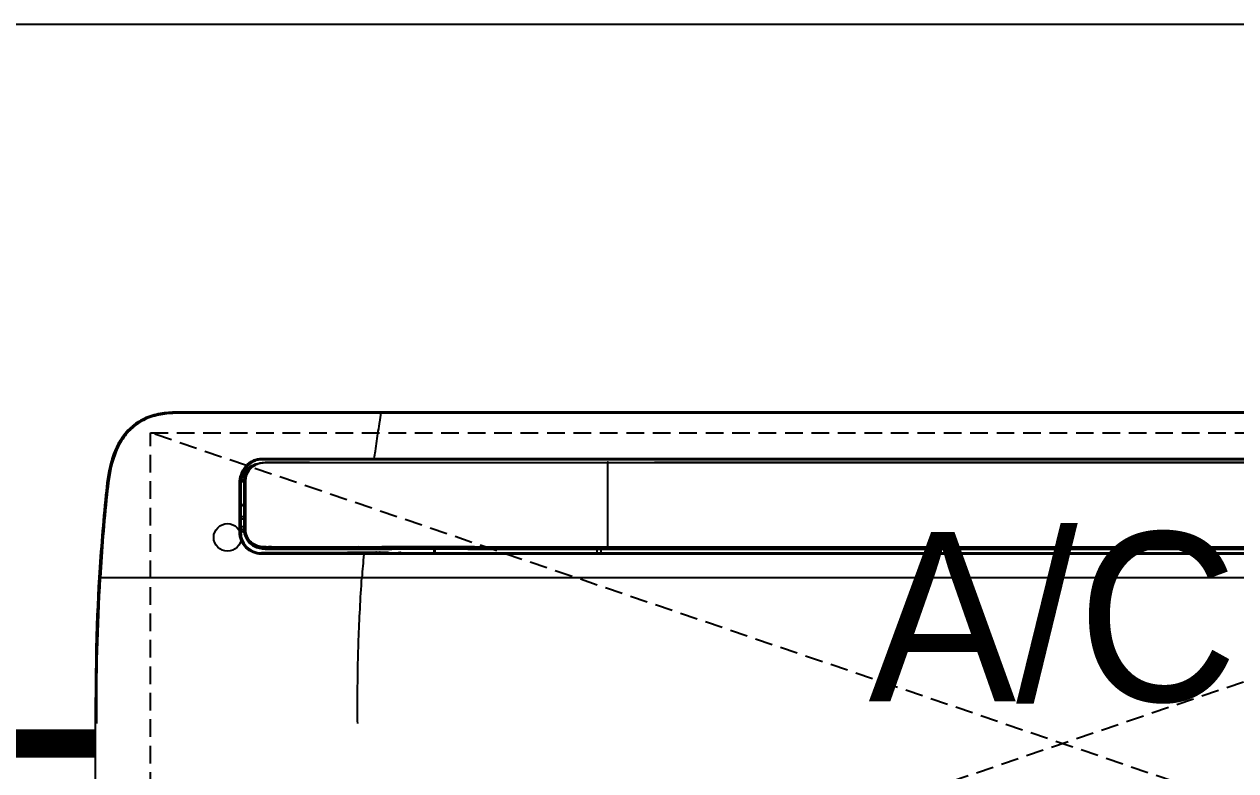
# Model space of a CAD drawing. Header units: inches. Extents: x -55157 to -7160, y -122257 to -52101.
# Drawn here: x -23086 to -22227, y -99741 to -99211 of the extents above; entities that cross this region are included whole.
import ezdxf

# ---------------------------------------------------------------- set-up
doc = ezdxf.new("R2010")
doc.units = ezdxf.units.IN
doc.header["$LTSCALE"] = 50
doc.header["$MEASUREMENT"] = 0
doc.linetypes.add('HID', pattern=[2.5, 1.5, -1])
doc.linetypes.add('HIDDEN', pattern=[0.375, 0.25, -0.125])
doc.layers.add('06-LIGHT', color=4, linetype='Continuous')
doc.layers.add('3.기호.계단선', color=30, linetype='Continuous')
doc.styles.add('코레일둥고', font='Korail_Round_Gothic_Medium.ttf')

# ---------------------------------------------------------------- blocks, each defined once
blk = doc.blocks.new('acrjtlf')
at = {"color": 8}
for p, q in [((1570035.08, 1746017.37), (1570035.08, 1746017.55)), ((1570044.29, 1746017.55), (1570044.29, 1746017.37)), ((1570174.37, 1746017.36), (1570174.37, 1746017.55)), ((1571139.61, 1746017.55), (1570174.37, 1746017.55)), ((1570174.37, 1746016.88), (1570174.37, 1746017.36)), ((1570174.37, 1746017.36), (1571139.61, 1746017.36)), ((1571139.61, 1746016.88), (1570174.37, 1746016.88)), ((1570078.68, 1745976.65), (1570078.68, 1745976.65)), ((1570080, 1745976.22), (1570080, 1745976.22)), ((1570081.22, 1745977.88), (1570080.07, 1745977.88)), ((1570080.31, 1745978.08), (1570081.46, 1745978.08)), ((1570081.46, 1745978.08), (1570080.31, 1745978.08)), ((1570080.33, 1745976.51), (1570080.33, 1745976.51)), ((1570077.61, 1745971.16), (1570075.45, 1745971.16)), ((1570075.79, 1745972.13), (1570077.88, 1745972.13)), ((1570076, 1745972.62), (1570078.01, 1745972.62)), ((1570076.58, 1745969.51), (1570077.23, 1745969.51)), ((1570076.58, 1745969.02), (1570076.58, 1745969.51)), ((1570077.19, 1745969.02), (1570076.58, 1745969.02)), ((1570076.92, 1745969.51), (1570076.92, 1745969.63)), ((1570075.26, 1745953.24), (1570074.97, 1745953.24)), ((1570076.58, 1745951.49), (1570076.58, 1745951)), ((1570076.58, 1745951.49), (1570077.19, 1745951.49)), ((1570077.19, 1745943.34), (1570074.74, 1745943.34)), ((1570074.74, 1745941.82), (1570077.19, 1745941.82)), ((1570077.19, 1745941.5), (1570074.74, 1745941.5)), ((1570074.74, 1745936.46), (1570077.19, 1745936.46)), ((1570077.19, 1745936.15), (1570074.74, 1745936.15)), ((1570074.74, 1745934.62), (1570077.19, 1745934.62)), ((1570074.77, 1745932.43), (1570074.77, 1745927.53)), ((1570151.59, 1745917.81), (1570151.59, 1745918.3)), ((1570151.59, 1745918.3), (1570170.49, 1745918.3)), ((1570161.85, 1745917.69), (1571152.13, 1745917.69)), ((1571152.11, 1745916.73), (1570161.85, 1745916.73)), ((1570170.49, 1745917.81), (1570162.24, 1745917.81)), ((1570170.49, 1745917.81), (1570170.49, 1745918.3)), ((1570170.49, 1745918.3), (1570173.42, 1745918.3)), ((1570170.98, 1745917.81), (1570170.49, 1745917.81)), ((1570170.49, 1745917.69), (1570170.49, 1745917.81)), ((1570170.98, 1745917.81), (1570170.98, 1745917.69)), ((1570172.94, 1745917.81), (1570170.98, 1745917.81)), ((1570173.42, 1745917.81), (1570172.94, 1745917.81)), ((1570172.94, 1745917.69), (1570172.94, 1745917.81)), ((1570173.42, 1745918.3), (1570178.52, 1745918.3)), ((1570173.42, 1745918.3), (1570173.42, 1745917.81)), ((1570173.42, 1745917.81), (1570173.42, 1745917.69)), ((1570178.52, 1745917.81), (1570173.42, 1745917.81)), ((1570178.52, 1745918.3), (1570178.52, 1745917.81)), ((1570179.28, 1745918.14), (1570179.09, 1745917.69)), ((1570179.89, 1745917.73), (1570186.48, 1745917.73)), ((1570186.94, 1745918.05), (1570187.92, 1745918.05)), ((1570188.38, 1745917.73), (1570211.86, 1745917.73)), ((1570211.86, 1745917.73), (1570211.86, 1745920.53)), ((1570211.86, 1745917.73), (1570211.86, 1745917.69)), ((1570212.35, 1745917.73), (1570211.86, 1745917.73)), ((1570212.35, 1745920.53), (1570212.35, 1745917.73)), ((1570212.35, 1745917.69), (1570212.35, 1745917.73)), ((1570330.05, 1745920.61), (1570327.11, 1745920.61)), ((1570327.11, 1745920.61), (1570327.11, 1745917.69)), ((1570330.05, 1745920.61), (1570330.05, 1745917.69)), ((1571153.41, 1745900.07), (1570160.57, 1745900.07))]:
    blk.add_line(p, q, dxfattribs=at)
at = {"color": 1, "linetype": 'HIDDEN'}
for p, q in [((1570010.6, 1745562.22), (1571303.38, 1746002.87)), ((1571303.38, 1745562.22), (1570010.6, 1746002.87))]:
    blk.add_line(p, q, dxfattribs=at)
at = {"color": 0}
blk.add_line((1569978.93, 1745958.82), (1569979.1, 1745958.8), dxfattribs=at)
at = {"color": 1, "linetype": 'HIDDEN'}
blk.add_lwpolyline([(1571303.38, 1746002.87), (1571303.38, 1745562.22), (1570010.6, 1745562.22), (1570010.6, 1746002.87)], close=True, dxfattribs=at)
at = {"color": 1, "ltscale": 5}
blk.add_circle((1570065.29, 1745928.65), 9.79, dxfattribs=at)
at = {"color": 8, "extrusion": (-4.36965e-22, -1.78405e-06, 1)}
for centre, radius, start, end in [((1570079.84, 1745986.3, -3.11), 11.55, 258.0221, 265.74887), ((1570079.84, 1745986.3, -3.11), 11.26, 258.82839, 270), ((1570080.33, 1745986.3, -3.11), 9.79, 260.9749, 268.06345)]:
    blk.add_arc(centre, radius, start, end, dxfattribs=at)
at = {"color": 8, "extrusion": (4.36965e-22, 1.78405e-06, -1)}
for centre, radius, start, end in [((-1570079.84, 1745986.3, 3.11), 11.55, 274.22642, 281.89692), ((-1570080.33, 1745986.3, 3.11), 10.09, 271.90873, 279.94744), ((-1570080.33, 1745986.3, 3.11), 9.79, 270, 278.89147)]:
    blk.add_arc(centre, radius, start, end, dxfattribs=at)
at = {"color": 8, "extrusion": (0, 0, -1)}
for centre, radius, start, end in [((-1570077.41, 1745967.53), 2.45, 0, 90), ((-1570077.41, 1745953.24), 2.45, 270, 0), ((-1570151.59, 1745916.34), 1.96, 44.09018, 90), ((-1570178.52, 1745916.34), 1.96, 90, 112.98713)]:
    blk.add_arc(centre, radius, start, end, dxfattribs=at)
at = {"color": 8}
for centre, radius, start, end in [((1570076.58, 1745967.55), 1.47, 90, 180), ((1570077.41, 1745967.53), 2.15, 90, 180), ((1570151.59, 1745916.34), 1.47, 90, 112.33829), ((1570170.49, 1745917.81), 0.49, 0, 90), ((1570173.42, 1745917.81), 0.49, 90, 180), ((1570178.52, 1745916.34), 1.47, 67.01287, 90), ((1570186.94, 1745917.56), 0.49, 90, 164.42435), ((1570187.92, 1745917.56), 0.49, 15.57565, 90)]:
    blk.add_arc(centre, radius, start, end, dxfattribs=at)
for centre, major_axis, ratio, start_param, end_param in [((1570035.08, 1746016.39), (0, -0.979), 0.001929, 3.193953, 4.306784), ((1570044.29, 1746016.39), (0, -0.979), 0.001772, 3.193953, 4.288885), ((1570080.34, 1745986.3), (0.53, 10.07), 0.999999, 3.160229, 3.194513), ((1570080.33, 1745976.22), (0, -0.294), 0.033315, 1.570795, 3.141593), ((1570078.17, 1745968.61), (0.979, 0), 0.196079, 1.608953, 3.141593), ((1570073.76, 1745932.38), (-0.979, 0), 0.07156, 3.153473, 4.767184), ((1570077.71, 1745939.22), (0, -6.92), 0.707107, 5.639684, 6.283185), ((1570078.17, 1745933.36), (-0.979, 0), 0.074744, 4.759147, 6.283185), ((1570089.43, 1745916.71), (0, 0.979), 0.039733, 0.029781, 1.540115), ((1570179.44, 1745917.48), (0.307, 0.382), 0.614856, 5.699141, 6.283185), ((1570186.94, 1745917.56), (0, 0.49), 0.4, 0, 1.298954), ((1570187.92, 1745917.56), (0, 0.49), 0.4, 4.984232, 6.283185)]:
    blk.add_ellipse(centre, major_axis=major_axis, ratio=ratio, start_param=start_param, end_param=end_param, dxfattribs=at)
at = {"color": 0}
blk.add_ellipse((1569980.07, 1745958.7), major_axis=(0.974, -0.099), ratio=0.077303, start_param=1.70807, end_param=3.089075, dxfattribs=at)
at = {"color": 8}
for points, knots in [([(1570035.08, 1746017.55), (1570031.17, 1746017.55), (1570027.25, 1746017.54), (1570019.46, 1746016.89), (1570015.55, 1746016.25), (1570008.11, 1746013.98), (1570004.52, 1746012.32), (1569998.07, 1746008.04), (1569995.23, 1746005.45), (1569987.77, 1745996.41), (1569984.61, 1745989.12), (1569980.6, 1745974.23), (1569979.72, 1745966.57), (1569978.93, 1745958.82)], [0, 0, 0, 0, 0.125, 0.125, 0.25, 0.25, 0.375, 0.375, 0.5, 0.5, 0.75, 0.75, 1, 1, 1, 1]), ([(1569979.1, 1745958.8), (1569979.88, 1745966.5), (1569980.77, 1745974.22), (1569983.8, 1745985.44), (1569985.09, 1745989.13), (1569988.4, 1745996.07), (1569990.45, 1745999.4), (1569995.39, 1746005.36), (1569998.24, 1746007.96), (1570004.75, 1746012.25), (1570008.26, 1746013.85), (1570015.73, 1746016.1), (1570019.59, 1746016.73), (1570027.3, 1746017.36), (1570031.19, 1746017.37), (1570035.08, 1746017.37)], [0, 0, 0, 0, 0.25, 0.25, 0.375, 0.375, 0.5, 0.5, 0.625, 0.625, 0.75, 0.75, 0.875, 0.875, 1, 1, 1, 1]), ([(1570035.08, 1746016.78), (1570031.24, 1746016.77), (1570027.4, 1746016.75), (1570019.79, 1746016.11), (1570015.98, 1746015.48), (1570008.62, 1746013.23), (1570005.16, 1746011.64), (1569998.75, 1746007.37), (1569995.95, 1746004.79), (1569991.11, 1745998.88), (1569989.1, 1745995.59), (1569985.86, 1745988.73), (1569984.59, 1745985.08), (1569981.61, 1745974), (1569980.73, 1745966.41), (1569979.94, 1745958.79)], [0, 0, 0, 0, 0.125, 0.125, 0.25, 0.25, 0.375, 0.375, 0.5, 0.5, 0.625, 0.625, 0.75, 0.75, 1, 1, 1, 1]), ([(1570044.29, 1746017.55), (1570042.96, 1746017.55), (1570041.63, 1746017.55), (1570039.44, 1746017.55), (1570038.57, 1746017.55), (1570036.82, 1746017.55), (1570035.95, 1746017.55), (1570035.08, 1746017.55)], [0, 0, 0, 0, 0.432551, 0.432551, 0.716276, 0.716276, 1, 1, 1, 1]), ([(1570035.08, 1746017.37), (1570036.41, 1746017.37), (1570037.74, 1746017.37), (1570039.94, 1746017.37), (1570040.81, 1746017.37), (1570042.55, 1746017.37), (1570043.42, 1746017.37), (1570044.29, 1746017.37)], [0, 0, 0, 0, 0.432551, 0.432551, 0.716275, 0.716275, 1, 1, 1, 1]), ([(1570044.29, 1746016.79), (1570043.63, 1746016.79), (1570042.98, 1746016.79), (1570039.91, 1746016.79), (1570037.5, 1746016.78), (1570035.08, 1746016.78)], [0, 0, 0, 0, 0.212761, 0.212761, 1, 1, 1, 1]), ([(1570174.29, 1746017.54), (1570170.33, 1746017.54), (1570166.36, 1746017.54), (1570148.67, 1746017.54), (1570134.95, 1746017.55), (1570117.26, 1746017.55), (1570113.29, 1746017.55), (1570093.47, 1746017.55), (1570077.62, 1746017.55), (1570055.94, 1746017.55), (1570050.11, 1746017.55), (1570044.29, 1746017.55)], [0, 0, 0, 0, 0.091469, 0.091469, 0.40823, 0.40823, 0.499699, 0.499699, 0.865576, 0.865576, 1, 1, 1, 1]), ([(1570044.29, 1746017.37), (1570048.25, 1746017.37), (1570052.22, 1746017.37), (1570072.03, 1746017.37), (1570087.89, 1746017.36), (1570111.67, 1746017.36), (1570119.6, 1746017.36), (1570143.1, 1746017.36), (1570158.68, 1746017.36), (1570174.26, 1746017.36)], [0, 0, 0, 0, 0.091494, 0.091494, 0.457471, 0.457471, 0.640459, 0.640459, 1, 1, 1, 1]), ([(1570174.26, 1746016.88), (1570158.68, 1746016.88), (1570143.1, 1746016.88), (1570119.6, 1746016.87), (1570111.67, 1746016.87), (1570087.89, 1746016.85), (1570072.03, 1746016.83), (1570052.21, 1746016.8), (1570048.25, 1746016.8), (1570044.29, 1746016.79)], [0, 0, 0, 0, 0.35954, 0.35954, 0.542528, 0.542528, 0.908505, 0.908505, 1, 1, 1, 1]), ([(1570169.37, 1745984.64), (1570169.61, 1745986.39), (1570170.53, 1745992.94), (1570171.84, 1746001.74), (1570173.11, 1746009.79), (1570173.74, 1746013.72), (1570174.06, 1746015.72), (1570174.21, 1746016.57), (1570174.26, 1746016.88)], [0, 0, 0, 0, 0.156829, 0.590095, 0.806728, 0.915045, 0.969203, 1, 1, 1, 1]), ([(1570073.71, 1745966.84), (1570073.72, 1745969.08), (1570074.1, 1745971.27), (1570075.6, 1745975.48), (1570076.72, 1745977.46), (1570079.59, 1745980.86), (1570081.38, 1745982.31), (1570084.43, 1745983.75), (1570085.52, 1745984.11), (1570087.69, 1745984.57), (1570088.79, 1745984.65), (1570098.72, 1745984.67), (1570107.55, 1745984.65), (1570134.04, 1745984.65), (1570151.7, 1745984.65), (1570169.37, 1745984.64)], [0, 0, 0, 0, 0.0625, 0.0625, 0.125, 0.125, 0.1875, 0.1875, 0.21875, 0.21875, 0.25, 0.25, 0.5, 0.5, 1, 1, 1, 1]), ([(1570169.37, 1745983.77), (1570151.96, 1745983.78), (1570134.54, 1745983.78), (1570108.43, 1745983.78), (1570099.73, 1745983.77), (1570089.93, 1745983.79), (1570088.84, 1745983.83), (1570086.69, 1745983.55), (1570085.61, 1745983.26), (1570082.49, 1745981.97), (1570080.7, 1745980.57), (1570077.81, 1745977.19), (1570076.68, 1745975.22), (1570075.53, 1745972.11), (1570075.24, 1745971.03), (1570074.84, 1745968.86), (1570074.74, 1745967.72), (1570074.74, 1745966.65)], [0, 0, 0, 0, 0.5, 0.5, 0.75, 0.75, 0.78125, 0.78125, 0.8125, 0.8125, 0.875, 0.875, 0.9375, 0.9375, 0.96875, 0.96875, 1, 1, 1, 1]), ([(1570169.36, 1745984.64), (1570177.82, 1745984.64), (1570186.27, 1745984.64), (1570200.8, 1745984.64), (1570206.86, 1745984.64), (1570219, 1745984.64), (1570225.07, 1745984.64), (1570243.27, 1745984.64), (1570255.41, 1745984.64), (1570273.61, 1745984.64), (1570279.68, 1745984.64), (1570291.82, 1745984.64), (1570297.89, 1745984.64), (1570316.09, 1745984.64), (1570328.23, 1745984.64), (1570346.43, 1745984.64), (1570352.5, 1745984.64), (1570364.64, 1745984.64), (1570370.71, 1745984.64), (1570382.84, 1745984.64), (1570388.91, 1745984.64), (1570407.12, 1745984.64), (1570419.25, 1745984.64), (1570526.19, 1745984.64), (1570786.86, 1745984.64), (1570798.99, 1745984.64), (1570805.06, 1745984.64), (1570823.27, 1745984.64), (1570923.13, 1745984.64), (1570941.33, 1745984.64), (1570947.4, 1745984.64), (1570959.54, 1745984.64), (1570965.6, 1745984.64), (1570983.81, 1745984.64), (1570995.95, 1745984.64), (1571014.15, 1745984.64), (1571020.22, 1745984.64), (1571032.35, 1745984.64), (1571038.42, 1745984.64), (1571050.56, 1745984.64), (1571056.63, 1745984.64), (1571074.83, 1745984.64), (1571086.97, 1745984.64), (1571105.17, 1745984.64), (1571111.24, 1745984.64), (1571123.38, 1745984.64), (1571129.45, 1745984.64), (1571138.55, 1745984.64), (1571141.58, 1745984.64), (1571144.62, 1745984.64)], [0, 0, 0, 0, 0.046607, 0.046607, 0.08006, 0.08006, 0.113512, 0.113512, 0.180417, 0.180417, 0.213869, 0.213869, 0.247322, 0.247322, 0.314226, 0.314226, 0.347679, 0.347679, 0.381131, 0.381131, 0.414583, 0.414583, 0.481488, 0.481488, 0.514941, 0.514941, 0.548393, 0.548393, 0.615298, 0.615298, 0.64875, 0.64875, 0.682202, 0.682202, 0.749107, 0.749107, 0.78256, 0.78256, 0.816012, 0.816012, 0.849464, 0.849464, 0.916369, 0.916369, 0.949821, 0.949821, 0.983274, 0.983274, 1, 1, 1, 1]), ([(1571144.62, 1745983.77), (1571141.58, 1745983.77), (1571138.55, 1745983.77), (1571129.45, 1745983.78), (1571123.38, 1745983.78), (1571111.24, 1745983.78), (1571105.17, 1745983.77), (1571086.97, 1745983.77), (1571074.83, 1745983.77), (1571056.63, 1745983.78), (1571050.56, 1745983.78), (1571038.42, 1745983.78), (1571032.35, 1745983.78), (1571020.22, 1745983.78), (1571014.15, 1745983.78), (1570995.95, 1745983.78), (1570983.81, 1745983.78), (1570965.6, 1745983.78), (1570959.54, 1745983.78), (1570947.4, 1745983.78), (1570941.33, 1745983.78), (1570923.13, 1745983.78), (1570823.27, 1745983.78), (1570805.06, 1745983.78), (1570798.99, 1745983.78), (1570786.86, 1745983.78), (1570526.19, 1745983.78), (1570419.25, 1745983.78), (1570407.12, 1745983.78), (1570388.91, 1745983.78), (1570382.84, 1745983.78), (1570370.71, 1745983.78), (1570364.64, 1745983.78), (1570352.5, 1745983.78), (1570346.43, 1745983.78), (1570328.23, 1745983.78), (1570316.09, 1745983.78), (1570297.89, 1745983.78), (1570291.82, 1745983.78), (1570279.68, 1745983.78), (1570273.61, 1745983.78), (1570255.41, 1745983.78), (1570243.27, 1745983.78), (1570225.07, 1745983.77), (1570219, 1745983.77), (1570206.86, 1745983.78), (1570200.8, 1745983.78), (1570186.28, 1745983.78), (1570177.82, 1745983.77), (1570169.37, 1745983.77)], [0, 0, 0, 0, 0.016728, 0.016728, 0.05018, 0.05018, 0.083633, 0.083633, 0.150538, 0.150538, 0.183991, 0.183991, 0.217444, 0.217444, 0.250897, 0.250897, 0.317803, 0.317803, 0.351255, 0.351255, 0.384708, 0.384708, 0.451614, 0.451614, 0.485067, 0.485067, 0.51852, 0.51852, 0.585425, 0.585425, 0.618878, 0.618878, 0.652331, 0.652331, 0.685784, 0.685784, 0.752689, 0.752689, 0.786142, 0.786142, 0.819595, 0.819595, 0.886501, 0.886501, 0.919954, 0.919954, 0.953407, 0.953407, 1, 1, 1, 1]), ([(1570334.95, 1745981.91), (1570334.95, 1745981.99), (1570334.95, 1745982.07), (1570334.95, 1745982.19), (1570334.95, 1745982.23), (1570334.95, 1745982.28), (1570334.95, 1745982.28), (1570334.95, 1745982.26), (1570334.95, 1745982.22), (1570334.95, 1745982.13), (1570334.95, 1745982.06), (1570334.95, 1745981.91), (1570334.95, 1745981.81), (1570334.95, 1745981.66), (1570334.95, 1745981.6), (1570334.95, 1745981.54)], [0, 0, 0, 0, 0.152614, 0.152614, 0.305228, 0.305228, 0.457842, 0.457842, 0.610455, 0.610455, 0.763069, 0.763069, 0.915683, 0.915683, 1, 1, 1, 1]), ([(1570334.95, 1745981.91), (1570414.72, 1745981.91), (1570925.54, 1745981.92), (1571045.19, 1745981.91), (1571085.07, 1745981.93), (1571144.9, 1745981.91), (1571164.84, 1745981.92), (1571194.75, 1745981.92), (1571204.71, 1745981.93), (1571217.17, 1745981.93), (1571219.67, 1745981.99), (1571224.64, 1745981.82), (1571227.13, 1745981.31), (1571231.53, 1745979.16), (1571233.46, 1745977.55), (1571236.11, 1745973.48), (1571236.79, 1745971.06), (1571236.79, 1745968.61)], [0, 0, 0, 0, 0.5, 0.5, 0.75, 0.75, 0.875, 0.875, 0.9375, 0.9375, 0.953125, 0.953125, 0.96875, 0.96875, 0.984375, 0.984375, 1, 1, 1, 1]), ([(1570074.74, 1745966.65), (1570074.74, 1745968.58), (1570075.52, 1745972.41), (1570078.78, 1745977.33), (1570082.92, 1745980.06), (1570086.11, 1745981.02), (1570087.45, 1745981.21), (1570087.83, 1745981.25)], [0, 0, 0, 0, 0.270614, 0.541229, 0.811843, 0.94715, 1, 1, 1, 1]), ([(1570077.19, 1745968.61), (1570077.19, 1745971.35), (1570078.06, 1745974.03), (1570081.26, 1745978.32), (1570083.59, 1745979.94), (1570087.47, 1745981.35), (1570088.81, 1745981.65), (1570091.57, 1745981.94), (1570092.95, 1745981.92), (1570097.1, 1745981.92), (1570099.86, 1745981.92), (1570113.69, 1745981.92), (1570124.75, 1745981.91), (1570157.94, 1745981.9), (1570180.07, 1745981.91), (1570246.44, 1745981.91), (1570290.7, 1745981.91), (1570334.95, 1745981.91)], [0, 0, 0, 0, 0.03125, 0.03125, 0.0625, 0.0625, 0.078125, 0.078125, 0.09375, 0.09375, 0.125, 0.125, 0.25, 0.25, 0.5, 0.5, 1, 1, 1, 1]), ([(1570334.95, 1745981.54), (1570290.92, 1745981.54), (1570246.9, 1745981.54), (1570180.86, 1745981.55), (1570158.85, 1745981.55), (1570125.83, 1745981.55), (1570114.82, 1745981.55), (1570101.06, 1745981.55), (1570098.31, 1745981.55), (1570094.19, 1745981.55), (1570092.81, 1745981.58), (1570090.06, 1745981.45), (1570088.69, 1745981.23), (1570084.79, 1745980.01), (1570082.39, 1745978.43), (1570079.07, 1745974.19), (1570078.13, 1745971.52), (1570078.13, 1745968.8)], [0, 0, 0, 0, 0.5, 0.5, 0.75, 0.75, 0.875, 0.875, 0.90625, 0.90625, 0.921875, 0.921875, 0.9375, 0.9375, 0.96875, 0.96875, 1, 1, 1, 1]), ([(1571235.85, 1745968.82), (1571235.85, 1745971.26), (1571235.1, 1745973.68), (1571232.35, 1745977.69), (1571230.36, 1745979.28), (1571226.99, 1745980.76), (1571225.78, 1745981.12), (1571223.35, 1745981.52), (1571222.11, 1745981.56), (1571218.38, 1745981.57), (1571215.9, 1745981.56), (1571203.47, 1745981.56), (1571193.54, 1745981.55), (1571163.71, 1745981.54), (1571143.83, 1745981.53), (1571084.17, 1745981.55), (1571044.4, 1745981.54), (1570925.09, 1745981.54), (1570414.49, 1745981.54), (1570334.95, 1745981.54)], [0, 0, 0, 0, 0.015625, 0.015625, 0.03125, 0.03125, 0.039062, 0.039062, 0.046875, 0.046875, 0.0625, 0.0625, 0.125, 0.125, 0.25, 0.25, 0.5, 0.5, 1, 1, 1, 1]), ([(1570089.39, 1745916.74), (1570085.24, 1745916.74), (1570081.18, 1745918.46), (1570076.85, 1745922.81), (1570075.68, 1745924.55), (1570074.12, 1745928.35), (1570073.71, 1745930.38), (1570073.71, 1745932.45)], [0, 0, 0, 0, 0.5, 0.5, 0.75, 0.75, 1, 1, 1, 1]), ([(1570074.74, 1745932.38), (1570074.74, 1745928.76), (1570076.14, 1745925.14), (1570081.34, 1745919.47), (1570085.36, 1745917.67), (1570089.43, 1745917.69)], [0, 0, 0, 0, 0.472272, 0.472272, 1, 1, 1, 1]), ([(1570334.95, 1745921.38), (1570312.91, 1745921.38), (1570290.88, 1745921.38), (1570257.83, 1745921.38), (1570246.81, 1745921.35), (1570224.77, 1745921.53), (1570213.76, 1745921.6), (1570191.72, 1745921.58), (1570180.71, 1745921.38), (1570158.67, 1745921.39), (1570147.66, 1745921.38), (1570125.62, 1745921.39), (1570114.61, 1745921.39), (1570100.84, 1745921.39), (1570098.09, 1745921.39), (1570093.96, 1745921.4), (1570092.58, 1745921.35), (1570089.84, 1745921.45), (1570088.47, 1745921.64), (1570084.52, 1745922.64), (1570082, 1745923.94), (1570078.25, 1745927.92), (1570077.19, 1745930.61), (1570077.19, 1745933.36)], [0, 0, 0, 0, 0.25, 0.25, 0.375, 0.375, 0.5, 0.5, 0.625, 0.625, 0.75, 0.75, 0.875, 0.875, 0.90625, 0.90625, 0.921875, 0.921875, 0.9375, 0.9375, 0.96875, 0.96875, 1, 1, 1, 1]), ([(1570077.19, 1745933.36), (1570077.19, 1745931.97), (1570077.42, 1745930.57), (1570078.35, 1745927.96), (1570079.02, 1745926.77), (1570081.69, 1745923.54), (1570084.13, 1745922.06), (1570088.11, 1745920.82), (1570089.49, 1745920.58), (1570092.24, 1745920.39), (1570093.62, 1745920.42), (1570097.75, 1745920.41), (1570100.51, 1745920.41), (1570114.29, 1745920.41), (1570125.32, 1745920.41), (1570147.39, 1745920.4), (1570158.42, 1745920.41), (1570180.49, 1745920.4), (1570191.52, 1745920.53), (1570213.59, 1745920.55), (1570224.62, 1745920.51), (1570246.68, 1745920.38), (1570257.72, 1745920.4), (1570290.82, 1745920.4), (1570312.88, 1745920.4), (1570334.95, 1745920.4)], [0, 0, 0, 0, 0.015625, 0.015625, 0.03125, 0.03125, 0.0625, 0.0625, 0.078125, 0.078125, 0.09375, 0.09375, 0.125, 0.125, 0.25, 0.25, 0.375, 0.375, 0.5, 0.5, 0.625, 0.625, 0.75, 0.75, 1, 1, 1, 1]), ([(1570078.12, 1745933.43), (1570078.12, 1745930.68), (1570079.29, 1745928.03), (1570083.2, 1745924.2), (1570085.75, 1745923.02), (1570089.74, 1745922.21), (1570091.11, 1745922.12), (1570093.85, 1745922.11), (1570095.22, 1745922.12), (1570099.33, 1745922.11), (1570102.07, 1745922.11), (1570115.76, 1745922.11), (1570126.72, 1745922.11), (1570148.64, 1745922.11), (1570159.6, 1745922.12), (1570181.51, 1745922.1), (1570192.47, 1745922.28), (1570214.39, 1745922.3), (1570225.35, 1745922.24), (1570247.27, 1745922.07), (1570258.23, 1745922.11), (1570291.11, 1745922.1), (1570313.03, 1745922.1), (1570334.95, 1745922.11)], [0, 0, 0, 0, 0.03125, 0.03125, 0.0625, 0.0625, 0.078125, 0.078125, 0.09375, 0.09375, 0.125, 0.125, 0.25, 0.25, 0.375, 0.375, 0.5, 0.5, 0.625, 0.625, 0.75, 0.75, 1, 1, 1, 1]), ([(1570334.95, 1745922.11), (1570414.3, 1745922.11), (1570924.71, 1745922.1), (1571023.9, 1745922.1), (1571043.73, 1745922.09), (1571073.49, 1745922.08), (1571083.41, 1745922.26), (1571103.25, 1745922.46), (1571113.17, 1745922.48), (1571125.56, 1745922.32), (1571128.04, 1745922.28), (1571133, 1745922.16), (1571135.48, 1745922.07), (1571142.92, 1745922.12), (1571147.88, 1745922.09), (1571162.75, 1745922.11), (1571172.67, 1745922.11), (1571192.51, 1745922.11), (1571202.42, 1745922.11), (1571214.81, 1745922.12), (1571217.29, 1745922.12), (1571221.01, 1745922.12), (1571222.25, 1745922.09), (1571224.72, 1745922.29), (1571225.94, 1745922.51), (1571229.45, 1745923.59), (1571231.65, 1745924.85), (1571234.93, 1745928.58), (1571235.86, 1745930.97), (1571235.86, 1745933.45)], [0, 0, 0, 0, 0.5, 0.5, 0.625, 0.625, 0.6875, 0.6875, 0.75, 0.75, 0.765625, 0.765625, 0.78125, 0.78125, 0.8125, 0.8125, 0.875, 0.875, 0.9375, 0.9375, 0.953125, 0.953125, 0.960937, 0.960937, 0.96875, 0.96875, 0.984375, 0.984375, 1, 1, 1, 1]), ([(1571236.79, 1745933.36), (1571236.79, 1745930.9), (1571235.93, 1745928.43), (1571232.81, 1745924.61), (1571230.64, 1745923.26), (1571226.04, 1745921.61), (1571223.53, 1745921.37), (1571218.56, 1745921.41), (1571216.08, 1745921.39), (1571203.65, 1745921.38), (1571193.71, 1745921.39), (1571173.82, 1745921.39), (1571163.87, 1745921.39), (1571148.95, 1745921.37), (1571143.98, 1745921.4), (1571134.04, 1745921.35), (1571129.06, 1745921.57), (1571114.15, 1745921.8), (1571104.2, 1745921.79), (1571084.31, 1745921.58), (1571074.36, 1745921.36), (1571044.52, 1745921.36), (1571024.62, 1745921.37), (1570925.16, 1745921.38), (1570414.52, 1745921.38), (1570334.95, 1745921.38)], [0, 0, 0, 0, 0.015625, 0.015625, 0.03125, 0.03125, 0.046875, 0.046875, 0.0625, 0.0625, 0.125, 0.125, 0.1875, 0.1875, 0.21875, 0.21875, 0.25, 0.25, 0.3125, 0.3125, 0.375, 0.375, 0.5, 0.5, 1, 1, 1, 1]), ([(1570334.95, 1745920.4), (1570414.6, 1745920.4), (1570925.3, 1745920.4), (1571024.86, 1745920.39), (1571044.77, 1745920.39), (1571074.64, 1745920.39), (1571084.59, 1745920.53), (1571104.51, 1745920.68), (1571114.46, 1745920.69), (1571129.4, 1745920.53), (1571134.37, 1745920.37), (1571144.33, 1745920.41), (1571149.31, 1745920.39), (1571164.24, 1745920.41), (1571174.19, 1745920.41), (1571194.1, 1745920.41), (1571204.06, 1745920.41), (1571216.5, 1745920.41), (1571218.99, 1745920.39), (1571222.71, 1745920.44), (1571223.95, 1745920.52), (1571226.4, 1745920.97), (1571227.62, 1745921.33), (1571231.05, 1745922.79), (1571233.11, 1745924.31), (1571235.3, 1745927.37), (1571235.85, 1745928.47), (1571236.6, 1745930.84), (1571236.79, 1745932.12), (1571236.79, 1745933.36)], [0, 0, 0, 0, 0.5, 0.5, 0.625, 0.625, 0.6875, 0.6875, 0.75, 0.75, 0.78125, 0.78125, 0.8125, 0.8125, 0.875, 0.875, 0.9375, 0.9375, 0.953125, 0.953125, 0.960938, 0.960938, 0.96875, 0.96875, 0.984375, 0.984375, 0.992188, 0.992188, 1, 1, 1, 1]), ([(1570334.95, 1745922.11), (1570334.95, 1745922), (1570334.95, 1745921.88), (1570334.95, 1745921.67), (1570334.95, 1745921.57), (1570334.95, 1745921.45), (1570334.95, 1745921.41), (1570334.95, 1745921.38)], [0, 0, 0, 0, 0.416043, 0.416043, 0.832086, 0.832086, 1, 1, 1, 1]), ([(1570179.28, 1745918.14), (1570179.36, 1745918.11), (1570179.44, 1745918.07), (1570179.58, 1745917.98), (1570179.65, 1745917.94), (1570179.72, 1745917.88), (1570179.73, 1745917.87), (1570179.74, 1745917.86)], [0, 0, 0, 0, 0.467762, 0.467762, 0.915321, 0.915321, 1, 1, 1, 1]), ([(1569975.13, 1745900.21), (1569975.13, 1745900.16), (1569975.13, 1745900.11), (1569975.12, 1745900.07), (1569975.12, 1745900.07), (1569975.12, 1745900.07)], [0, 0, 0, 0, 0.99958, 0.99958, 1, 1, 1, 1]), ([(1570160.57, 1745900.07), (1570152.66, 1745900.07), (1570136.85, 1745900.07), (1570113.13, 1745900.07), (1570089.41, 1745900.07), (1570065.72, 1745900.07), (1570042.05, 1745900.07), (1570018.42, 1745900.07), (1569998.78, 1745900.07), (1569985.08, 1745900.07), (1569978.51, 1745900.07), (1569975.84, 1745900.07), (1569975.12, 1745900.07)], [0, 0, 0, 0, 0.127521, 0.255042, 0.382563, 0.510084, 0.637605, 0.765126, 0.892647, 0.956408, 0.988288, 1, 1, 1, 1]), ([(1570157.58, 1745796.67), (1570157.52, 1745801.76), (1570157.4, 1745821.55), (1570158, 1745856.04), (1570159.54, 1745885.4), (1570160.57, 1745900.07)], [0, 0, 0, 0, 0.147518, 0.573759, 1, 1, 1, 1])]:
    blk.add_open_spline(points, degree=3, knots=knots, dxfattribs=at)
for points in [[(1570174.37, 1746016.88), (1570174.33, 1746016.88), (1570174.29, 1746016.88), (1570174.24, 1746016.88)], [(1570174.26, 1746016.88), (1570174.26, 1746017.16), (1570174.26, 1746017.35), (1570174.26, 1746017.36)], [(1570174.26, 1746017.36), (1570174.29, 1746017.36), (1570174.33, 1746017.36), (1570174.37, 1746017.36)], [(1570174.37, 1746017.55), (1570174.34, 1746017.55), (1570174.32, 1746017.55), (1570174.29, 1746017.55)], [(1570169.36, 1745984.64), (1570169.37, 1745984.35), (1570169.37, 1745984.02), (1570169.37, 1745983.77)], [(1570334.95, 1745922.11), (1570334.95, 1745942.17), (1570334.95, 1745962.1), (1570334.95, 1745981.54)], [(1570334.95, 1745922.11), (1570334.95, 1745942.17), (1570334.95, 1745962.1), (1570334.95, 1745981.54)], [(1570073.71, 1745932.45), (1570073.71, 1745943.99), (1570073.71, 1745955.47), (1570073.72, 1745966.84)], [(1570073.71, 1745966.84), (1570074.24, 1745966.84), (1570074.74, 1745966.75), (1570074.74, 1745966.65)], [(1570074.74, 1745966.65), (1570074.74, 1745955.32), (1570074.74, 1745943.89), (1570074.74, 1745932.38)], [(1570077.19, 1745933.36), (1570077.19, 1745945.2), (1570077.19, 1745956.96), (1570077.19, 1745968.61)], [(1570078.13, 1745968.8), (1570078.13, 1745957.12), (1570078.13, 1745945.31), (1570078.12, 1745933.43)], [(1569978.93, 1745958.82), (1569976.94, 1745939.32), (1569975.34, 1745919.71), (1569974.14, 1745900.08)], [(1569974.32, 1745900.24), (1569975.52, 1745919.81), (1569977.12, 1745939.36), (1569979.1, 1745958.8)], [(1569979.94, 1745958.79), (1569977.94, 1745939.33), (1569976.34, 1745919.78), (1569975.13, 1745900.21)], [(1570161.85, 1745916.73), (1570137.69, 1745916.73), (1570113.53, 1745916.74), (1570089.39, 1745916.74)], [(1570161.77, 1745917.69), (1570137.65, 1745917.69), (1570113.53, 1745917.69), (1570089.43, 1745917.69)], [(1570161.85, 1745916.73), (1570161.39, 1745911.18), (1570160.96, 1745905.62), (1570160.57, 1745900.07)], [(1570161.85, 1745917.69), (1570161.85, 1745917.68), (1570161.85, 1745917.23), (1570161.85, 1745916.73)], [(1570334.95, 1745920.4), (1570334.95, 1745920.73), (1570334.95, 1745921.05), (1570334.95, 1745921.38)], [(1569974.14, 1745900.08), (1569972.03, 1745865.53), (1569971.16, 1745830.9), (1569971.54, 1745737.52)], [(1569971.71, 1745737.52), (1569971.34, 1745830.9), (1569972.21, 1745865.53), (1569974.31, 1745900.1)], [(1569975.12, 1745900.07), (1569973.01, 1745865.66), (1569972.13, 1745831.15), (1569972.5, 1745796.66)], [(1569974.2, 1745900.13), (1569974.18, 1745900.12), (1569974.16, 1745900.1), (1569974.14, 1745900.08)], [(1569974.2, 1745900.13), (1569974.24, 1745900.17), (1569974.28, 1745900.2), (1569974.32, 1745900.24)], [(1569974.31, 1745900.1), (1569974.32, 1745900.15), (1569974.32, 1745900.19), (1569974.32, 1745900.24)], [(1569974.31, 1745900.1), (1569974.34, 1745900.11), (1569974.69, 1745900.09), (1569975.12, 1745900.07)], [(1569975.13, 1745900.21), (1569974.7, 1745900.23), (1569974.35, 1745900.25), (1569974.32, 1745900.24)]]:
    blk.add_open_spline(points, degree=3, dxfattribs=at)
at = {"layer": '3.기호.계단선', "style": '코레일둥고'}
blk.add_text('A/C', height=120, dxfattribs=at).set_placement((1570519.71, 1745812.41))

msp = doc.modelspace()

# ---------------------------------------------------------------- linework, layer by layer
at = {"layer": '06-LIGHT'}
msp.add_line((-24984.967, -99211.45), (-19715.967, -99211.45), dxfattribs=at)
at = {"layer": '3.기호.계단선', "linetype": 'HID'}
msp.add_lwpolyline([(-26608.079, -99251.45, 20, 20, 0), (-25492.701, -99251.45, 20, 20, 0), (-25492.701, -99721.45, 20, 20, 0), (-23035.826, -99721.45, 0, 0, 0)], format="xyseb", dxfattribs=at)

# ---------------------------------------------------------------- block references
at = {"color": 0}
msp.add_blockref('acrjtlf', (-1593007.457, -1845503.995), dxfattribs=at)

doc.saveas('drawing.dxf')
